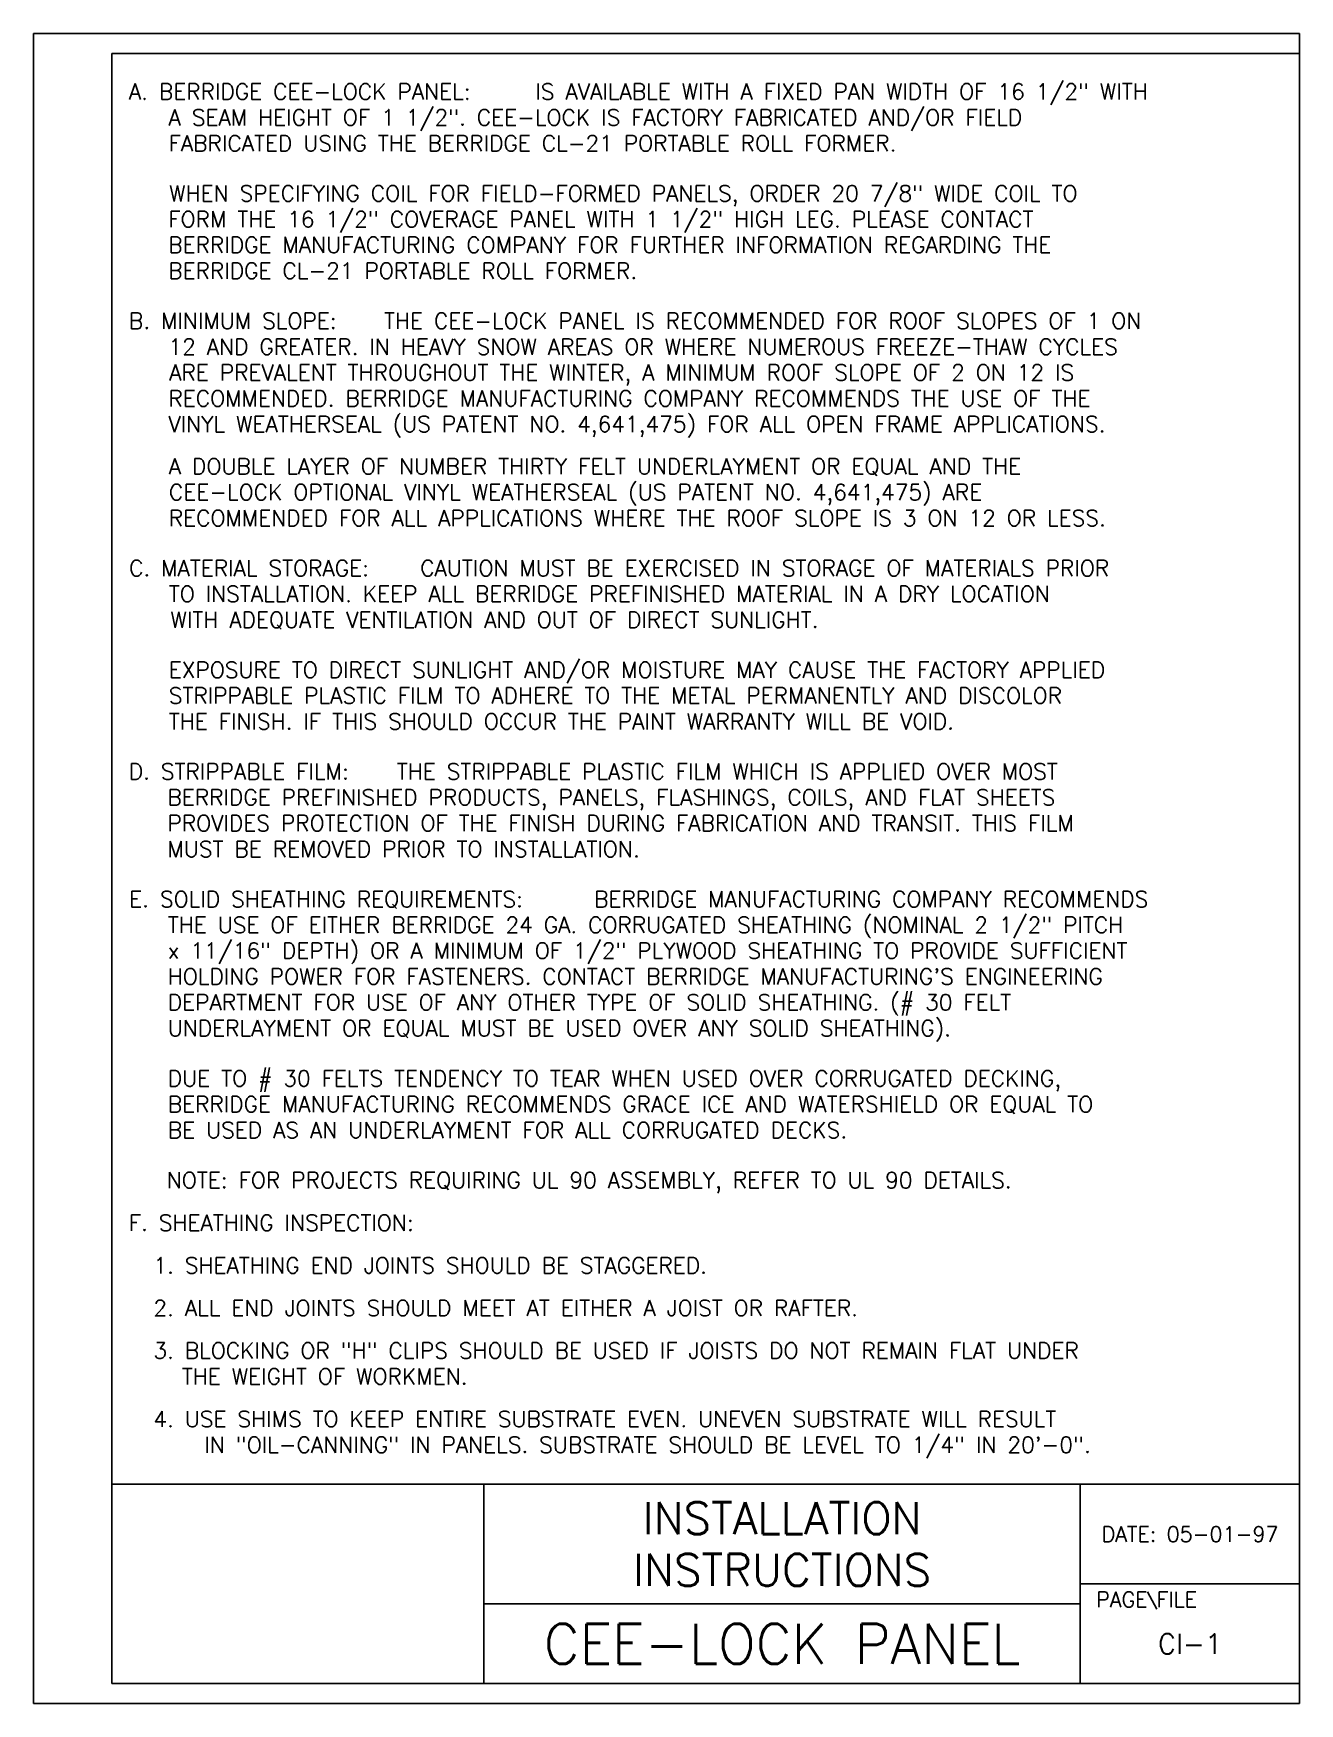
# Model space of a CAD drawing. Extents: x 0 to 7.9, y 0 to 10.5.
import ezdxf
from ezdxf.enums import TextEntityAlignment as Align

# ---------------------------------------------------------------- set-up
doc = ezdxf.new("R2010")
doc.units = 0
doc.header["$MEASUREMENT"] = 0
doc.layers.get('0').update_dxf_attribs({"linetype": 'CONTINUOUS'})
doc.layers.add('BORDER', color=7, linetype='CONTINUOUS')
doc.layers.add('TEXT', color=7, linetype='CONTINUOUS')
doc.styles.add('ROMANS', font='romans', dxfattribs={"height": 0.1})

msp = doc.modelspace()

# ---------------------------------------------------------------- linework, layer by layer
at = {"color": 5, "linetype": 'CONTINUOUS'}
for p, q in [((0, 0), (0, 10.47)), ((0, 10.47), (7.94, 10.47)), ((7.94, 10.47), (7.94, 0)), ((7.94, 0), (0, 0))]:
    msp.add_line(p, q, dxfattribs=at)
at = {"layer": 'BORDER', "color": 5, "linetype": 'CONTINUOUS'}
for p, q in [((0.491, 10.345), (0.491, 0.125)), ((0.491, 10.345), (7.94, 10.345)), ((7.94, 10.345), (7.94, 0.125)), ((7.94, 1.375), (0.491, 1.375)), ((2.825, 1.375), (2.825, 0.125)), ((6.565, 1.375), (6.565, 0.125)), ((7.94, 0.75), (6.565, 0.75)), ((6.565, 0.625), (2.825, 0.625)), ((7.94, 0.125), (0.491, 0.125))]:
    msp.add_line(p, q, dxfattribs=at)

# ---------------------------------------------------------------- texts
at = {"layer": 'BORDER', "color": 3, "linetype": 'CONTINUOUS', "style": 'ROMANS'}
for s, p in [('INSTALLATION', (4.695, 1.062)), ('INSTRUCTIONS', (4.695, 0.738))]:
    msp.add_text(s, height=0.2, dxfattribs=at).set_placement(p, align=Align.CENTER)
msp.add_text('DATE: 05-01-97', height=0.0951, dxfattribs=at).set_placement((7.253, 1.062), align=Align.MIDDLE)
msp.add_text('PAGE\\FILE', height=0.0951, dxfattribs=at).set_placement((6.665, 0.605))
at = {"layer": 'BORDER', "color": 5, "linetype": 'CONTINUOUS', "style": 'ROMANS'}
msp.add_text('CEE-LOCK PANEL', height=0.25, dxfattribs=at).set_placement((4.695, 0.375), align=Align.MIDDLE)
at = {"layer": 'BORDER', "color": 2, "linetype": 'CONTINUOUS', "style": 'ROMANS'}
msp.add_text('CI-1', height=0.125, dxfattribs=at).set_placement((7.253, 0.375), align=Align.MIDDLE)
at = {"layer": 'TEXT', "color": 3, "linetype": 'CONTINUOUS', "style": 'ROMANS'}
for s, p in [('IS AVAILABLE WITH A FIXED PAN WIDTH OF 16 1/2" WITH', (3.148, 10.055)), ('A SEAM HEIGHT OF 1 1/2". CEE-LOCK IS FACTORY FABRICATED AND/OR FIELD', (0.848, 9.893)), ('FABRICATED USING THE BERRIDGE CL-21 PORTABLE ROLL FORMER.', (0.848, 9.731)), ('WHEN SPECIFYING COIL FOR FIELD-FORMED PANELS, ORDER 20 7/8" WIDE COIL TO', (0.852, 9.417)), ('FORM THE 16 1/2" COVERAGE PANEL WITH 1 1/2" HIGH LEG. PLEASE CONTACT ', (0.846, 9.255)), ('BERRIDGE MANUFACTURING COMPANY FOR FURTHER INFORMATION REGARDING THE', (0.846, 9.094)), ('BERRIDGE CL-21 PORTABLE ROLL FORMER.', (0.846, 8.932)), ('THE CEE-LOCK PANEL IS RECOMMENDED FOR ROOF SLOPES OF 1 ON', (2.199, 8.618)), ('12 AND GREATER. IN HEAVY SNOW AREAS OR WHERE NUMEROUS FREEZE-THAW CYCLES', (0.847, 8.456)), ('ARE PREVALENT THROUGHOUT THE WINTER, A MINIMUM ROOF SLOPE OF 2 ON 12 IS', (0.852, 8.294)), ('RECOMMENDED. BERRIDGE MANUFACTURING COMPANY RECOMMENDS THE USE OF THE', (0.847, 8.132)), ('VINYL WEATHERSEAL (US PATENT NO. 4,641,475) FOR ALL OPEN FRAME APPLICATIONS.', (0.847, 7.971)), ('A DOUBLE LAYER OF NUMBER THIRTY FELT UNDERLAYMENT OR EQUAL AND THE', (0.849, 7.706)), ('CEE-LOCK OPTIONAL VINYL WEATHERSEAL (US PATENT NO. 4,641,475) ARE', (0.85, 7.544)), ('RECOMMENDED FOR ALL APPLICATIONS WHERE THE ROOF SLOPE IS 3 ON 12 OR LESS.', (0.849, 7.382)), ('CAUTION MUST BE EXERCISED IN STORAGE OF MATERIALS PRIOR', (2.426, 7.068)), ('TO INSTALLATION. KEEP ALL BERRIDGE PREFINISHED MATERIAL IN A DRY LOCATION', (0.849, 6.906)), ('WITH ADEQUATE VENTILATION AND OUT OF DIRECT SUNLIGHT.', (0.86, 6.744)), ('EXPOSURE TO DIRECT SUNLIGHT AND/OR MOISTURE MAY CAUSE THE FACTORY APPLIED', (0.849, 6.43)), ('STRIPPABLE PLASTIC FILM TO ADHERE TO THE METAL PERMANENTLY AND DISCOLOR', (0.849, 6.269)), ('THE FINISH. IF THIS SHOULD OCCUR THE PAINT WARRANTY WILL BE VOID.', (0.849, 6.107)), ('THE STRIPPABLE PLASTIC FILM WHICH IS APPLIED OVER MOST', (2.279, 5.793)), ('BERRIDGE PREFINISHED PRODUCTS, PANELS, FLASHINGS, COILS, AND FLAT SHEETS', (0.841, 5.631)), ('PROVIDES PROTECTION OF THE FINISH DURING FABRICATION AND TRANSIT. THIS FILM', (0.841, 5.469)), ('MUST BE REMOVED PRIOR TO INSTALLATION.', (0.841, 5.307)), ('BERRIDGE MANUFACTURING COMPANY RECOMMENDS', (3.516, 4.993)), ('THE USE OF EITHER BERRIDGE 24 GA. CORRUGATED SHEATHING (NOMINAL 2 1/2" PITCH', (0.843, 4.831)), ('x 11/16" DEPTH) OR A MINIMUM OF 1/2" PLYWOOD SHEATHING TO PROVIDE SUFFICIENT', (0.843, 4.67)), ("HOLDING POWER FOR FASTENERS. CONTACT BERRIDGE MANUFACTURING'S ENGINEERING", (0.843, 4.508)), ('DEPARTMENT FOR USE OF ANY OTHER TYPE OF SOLID SHEATHING. (# 30 FELT', (0.843, 4.346)), ('UNDERLAYMENT OR EQUAL MUST BE USED OVER ANY SOLID SHEATHING).', (0.843, 4.184)), ('DUE TO # 30 FELTS TENDENCY TO TEAR WHEN USED OVER CORRUGATED DECKING,', (0.843, 3.869)), ('BERRIDGE MANUFACTURING RECOMMENDS GRACE ICE AND WATERSHIELD OR EQUAL TO', (0.843, 3.707)), ('BE USED AS AN UNDERLAYMENT FOR ALL CORRUGATED DECKS.', (0.843, 3.545)), ('   1. SHEATHING END JOINTS SHOULD BE STAGGERED.', (0.529, 2.697)), ('   2. ALL END JOINTS SHOULD MEET AT EITHER A JOIST OR RAFTER.', (0.529, 2.43)), ('   3. BLOCKING OR "H" CLIPS SHOULD BE USED IF JOISTS DO NOT REMAIN FLAT UNDER', (0.529, 2.163)), ('      THE WEIGHT OF WORKMEN.', (0.484, 2.001)), ('   4. USE SHIMS TO KEEP ENTIRE SUBSTRATE EVEN. UNEVEN SUBSTRATE WILL RESULT', (0.529, 1.734)), ('IN "OIL-CANNING" IN PANELS. SUBSTRATE SHOULD BE LEVEL TO 1/4" IN 20\'-0".', (1.072, 1.572))]:
    msp.add_text(s, height=0.1, dxfattribs=at).set_placement(p)
at = {"layer": 'TEXT', "color": 1, "linetype": 'CONTINUOUS', "style": 'ROMANS'}
for s, p in [('A. BERRIDGE CEE-LOCK PANEL:', (0.599, 10.055)), ('B. MINIMUM SLOPE: ', (0.599, 8.618)), ('C. MATERIAL STORAGE:', (0.6, 7.068)), ('D. STRIPPABLE FILM:', (0.598, 5.793)), ('E. SOLID SHEATHING REQUIREMENTS:', (0.601, 4.993)), ('NOTE: FOR PROJECTS REQUIRING UL 90 ASSEMBLY, REFER TO UL 90 DETAILS.', (0.837, 3.231)), ('F. SHEATHING INSPECTION:', (0.598, 2.964))]:
    msp.add_text(s, height=0.1, dxfattribs=at).set_placement(p)

doc.saveas('drawing.dxf')
